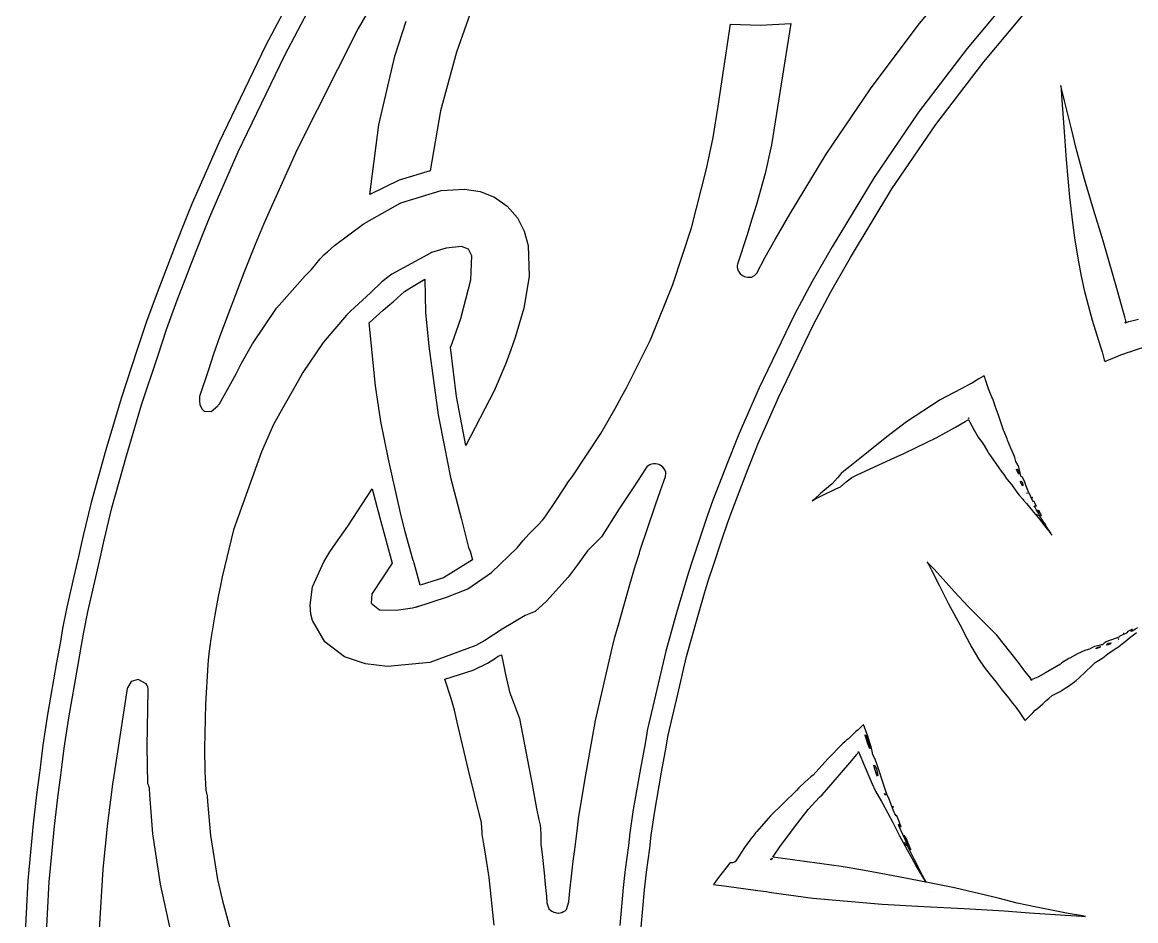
# Model space of a CAD drawing. Extents: x 0 to 238, y 0 to 238.
# Drawn here: x 0.1 to 59.6, y 126.2 to 174.3 of the extents above; entities that cross this region are included whole.
import ezdxf

# ---------------------------------------------------------------- set-up
doc = ezdxf.new("R2010")
doc.units = 0

msp = doc.modelspace()

# ---------------------------------------------------------------- linework, layer by layer
at = {"layer": 'Layer 1'}
for p, q in [((47.962285, 174.099566), (50.33423, 176.996396)), ((53.342904, 176.174042), (50.571457, 172.858094)), ((14.51158, 175.68294), (13.10204, 173.02321)), ((18.961367, 175.532324), (18.043581, 173.911004)), ((24.3317, 175.624), (23.29814, 172.64812)), ((14.120417, 172.502941), (15.513787, 175.132011)), ((51.461301, 172.143287), (54.203266, 175.420224)), ((20.00489, 172.44209), (20.597167, 174.31292)), ((18.043581, 173.911004), (14.766581, 167.425324)), ((37.277292, 169.765908), (37.928595, 174.159618)), ((37.928595, 174.159618), (39.542156, 174.090369)), ((39.542156, 174.090369), (41.153985, 174.192231)), ((41.153985, 174.192231), (40.121105, 167.698061)), ((45.40902, 170.692376), (47.962285, 174.099566)), ((13.10204, 173.02321), (10.59453, 167.80247)), ((11.636157, 167.330381), (14.120417, 172.502941)), ((23.29814, 172.64812), (22.446489, 169.514374)), ((50.571457, 172.858094), (47.980794, 169.453212)), ((19.148292, 168.776471), (20.00489, 172.44209)), ((48.908546, 168.784074), (51.461301, 172.143287)), ((55.610306, 170.715048), (55.578089, 170.87767)), ((55.578089, 170.87767), (55.598582, 170.645712)), ((43.04638, 167.195506), (45.40902, 170.692376)), ((55.598582, 170.645712), (55.6348, 170.086)), ((55.782667, 170.045417), (55.610306, 170.715048)), ((37.002244, 168.099448), (37.277292, 169.765908)), ((55.6348, 170.086), (55.731625, 168.64688)), ((55.6348, 170.086), (55.6348, 170.086)), ((56.151441, 168.549557), (55.782667, 170.045417)), ((22.446489, 169.514374), (21.89, 166.315)), ((47.980794, 169.453212), (45.597064, 165.962472)), ((18.65922, 165.044), (19.148292, 168.776471)), ((46.558436, 165.342594), (48.908546, 168.784074)), ((55.731625, 168.64688), (55.868949, 166.89437)), ((56.40513, 167.502927), (56.151441, 168.549557)), ((10.59453, 167.80247), (9.46723, 165.259)), ((36.656378, 166.420318), (37.002244, 168.099448)), ((10.516557, 164.803661), (11.636157, 167.330381)), ((14.766581, 167.425324), (13.330631, 164.240634)), ((40.121105, 167.698061), (39.777395, 166.168311)), ((41.10547, 163.992286), (43.04638, 167.195506)), ((56.847013, 165.859777), (56.40513, 167.502927)), ((55.868949, 166.89437), (56.048789, 164.90124)), ((21.89, 166.315), (20.22302, 165.810638)), ((35.839046, 163.267698), (36.656378, 166.420318)), ((39.777395, 166.168311), (39.318666, 164.514581)), ((45.597064, 165.962472), (43.354084, 162.259012)), ((20.22302, 165.810638), (18.65922, 165.044)), ((57.327307, 164.241957), (56.847013, 165.859777)), ((9.46723, 165.259), (9.179781, 164.5926)), ((10.231795, 164.143462), (10.516557, 164.803661)), ((20.322551, 164.611046), (22.480085, 165.260561)), ((22.480085, 165.260561), (23.726765, 165.326528)), ((23.726765, 165.326528), (24.557204, 165.2113)), ((24.557204, 165.2113), (25.325582, 164.906055)), ((25.325582, 164.906055), (26.000164, 164.428019)), ((44.342546, 161.683404), (46.558436, 165.342594)), ((56.048789, 164.90124), (56.200732, 163.55133)), ((9.179781, 164.5926), (8.939771, 164.020818)), ((13.330631, 164.240634), (12.988135, 163.453088)), ((18.360345, 163.503541), (20.322551, 164.611046)), ((26.000164, 164.428019), (26.549215, 163.794418)), ((39.318666, 164.514581), (39.047324, 163.670365)), ((57.8363, 162.567337), (57.327307, 164.241957)), ((8.939771, 164.020818), (8.762818, 163.568221)), ((9.827441, 163.149931), (10.000006, 163.591343)), ((10.000006, 163.591343), (10.231795, 164.143462)), ((26.549215, 163.794418), (26.905103, 163.086017)), ((39.047324, 163.670365), (38.812501, 162.901482)), ((40.318799, 162.641286), (41.10547, 163.992286)), ((8.762818, 163.568221), (8.319653, 162.447141)), ((9.382998, 162.025611), (9.827441, 163.149931)), ((12.80304, 163.023803), (12.536885, 162.378226)), ((12.988135, 163.453088), (12.80304, 163.023803)), ((16.781411, 162.319122), (18.308461, 163.464462)), ((18.308461, 163.464462), (18.360345, 163.503541)), ((26.905103, 163.086017), (27.115399, 162.315594)), ((34.856857, 160.236112), (35.839046, 163.267698)), ((56.200732, 163.55133), (56.311978, 162.725509)), ((8.319653, 162.447141), (7.293843, 159.801431)), ((38.812501, 162.901482), (38.297847, 161.327732)), ((39.788174, 161.694996), (40.318799, 162.641286)), ((56.311978, 162.725509), (56.48016, 161.638179)), ((58.640492, 159.772507), (57.8363, 162.567337)), ((8.365348, 159.400991), (9.382998, 162.025611)), ((12.536885, 162.378226), (11.940764, 160.867676)), ((16.005856, 161.614654), (16.211703, 161.825084)), ((16.211703, 161.825084), (16.401111, 161.993401)), ((16.401111, 161.993401), (16.781411, 162.319122)), ((21.909365, 161.920669), (19.842115, 160.787119)), ((21.95754, 161.941692), (21.909365, 161.920669)), ((22.742705, 162.17731), (21.95754, 161.941692)), ((23.55817, 162.261077), (22.742705, 162.17731)), ((23.926224, 162.11962), (23.55817, 162.261077)), ((24.11697, 161.774526), (23.926224, 162.11962)), ((27.115399, 162.315594), (27.178523, 160.660963)), ((43.354084, 162.259012), (42.291224, 160.405032)), ((15.5509, 161.045556), (16.005856, 161.614654)), ((24.066266, 160.495571), (24.11697, 161.774526)), ((38.291447, 161.262711), (38.282147, 161.166155)), ((38.297847, 161.327732), (38.291447, 161.262711)), ((39.333757, 160.850588), (39.788174, 161.694996)), ((43.293496, 159.853814), (44.342546, 161.683404)), ((56.48016, 161.638179), (56.650094, 160.768156)), ((11.940764, 160.867676), (10.649204, 157.481046)), ((13.681855, 158.969174), (15.200183, 160.700094)), ((15.200183, 160.700094), (15.5509, 161.045556)), ((19.842115, 160.787119), (19.299766, 160.389973)), ((27.178523, 160.660963), (26.897193, 158.975087)), ((38.282147, 161.166155), (38.30021, 161.070944)), ((38.30021, 161.070944), (38.332146, 160.977958)), ((38.332146, 160.977958), (38.388142, 160.891315)), ((38.388142, 160.891315), (38.45531, 160.810998)), ((38.45531, 160.810998), (38.545737, 160.741853)), ((38.545737, 160.741853), (38.605771, 160.696698)), ((38.605771, 160.696698), (38.641955, 160.684771)), ((38.641955, 160.684771), (38.674975, 160.664959)), ((38.674975, 160.664959), (38.757988, 160.647306)), ((38.757988, 160.647306), (38.847537, 160.627968)), ((38.847537, 160.627968), (38.964916, 160.631073)), ((38.964916, 160.631073), (39.044965, 160.639822)), ((39.044965, 160.639822), (39.213618, 160.715356)), ((39.213618, 160.715356), (39.333757, 160.850588)), ((56.650094, 160.768156), (56.822859, 159.939572)), ((19.299766, 160.389973), (18.693474, 159.786376)), ((20.519496, 159.859568), (20.886856, 160.104901)), ((20.886856, 160.104901), (21.599678, 160.521921)), ((21.599678, 160.521921), (21.643276, 158.736191)), ((23.529409, 158.423206), (24.066266, 160.495571)), ((33.653276, 157.285418), (34.856857, 160.236112)), ((42.291224, 160.405032), (41.332327, 158.595112)), ((7.293843, 159.801431), (6.739432, 158.265961)), ((18.693474, 159.786376), (17.634574, 158.813799)), ((19.914483, 159.320586), (20.115614, 159.513499)), ((20.115614, 159.513499), (20.519496, 159.859568)), ((42.350903, 158.074554), (43.293496, 159.853814)), ((56.822859, 159.939572), (57.034243, 159.128847)), ((58.87801, 158.933345), (58.640492, 159.772507)), ((7.819831, 157.890181), (8.365348, 159.400991)), ((12.388783, 157.064084), (13.681855, 158.969174)), ((18.62346, 158.184561), (19.3668, 158.869)), ((19.3668, 158.869), (19.733014, 159.175383)), ((19.3668, 158.869), (19.3668, 158.869)), ((19.733014, 159.175383), (19.914483, 159.320586)), ((26.897193, 158.975087), (26.430019, 157.402528)), ((57.034243, 159.128847), (57.258753, 158.329312)), ((58.990538, 158.510464), (58.87801, 158.933345)), ((6.739432, 158.265961), (6.24223, 156.768011)), ((17.424008, 158.603301), (16.167276, 157.140194)), ((17.634574, 158.813799), (17.424008, 158.603301)), ((21.643276, 158.736191), (21.819947, 156.935441)), ((23.056665, 157.112306), (23.529409, 158.423206)), ((41.332327, 158.595112), (39.468707, 154.710262)), ((57.258753, 158.329312), (57.501058, 157.536779)), ((59.0437, 158.297), (58.990538, 158.510464)), ((59.029642, 158.223474), (59.046293, 158.240051)), ((59.050134, 158.270102), (59.0437, 158.297)), ((59.046293, 158.240051), (59.054582, 158.24753)), ((59.053301, 158.256762), (59.050134, 158.270102)), ((59.054582, 158.24753), (59.053301, 158.256762)), ((59.19718, 158.236558), (59.107631, 158.212368)), ((59.376007, 158.283658), (59.19718, 158.236558)), ((59.735013, 158.373813), (59.376007, 158.283658)), ((7.329771, 156.413591), (7.819831, 157.890181)), ((18.966227, 154.816661), (18.62346, 158.184561)), ((40.510463, 154.237954), (42.350903, 158.074554)), ((59.011927, 158.199149), (59.017789, 158.209662)), ((59.013544, 158.184473), (59.011927, 158.199149)), ((59.028166, 158.166953), (59.013544, 158.184473)), ((59.017789, 158.209662), (59.029642, 158.223474)), ((59.034903, 158.165875), (59.028166, 158.166953)), ((59.041439, 158.175442), (59.034903, 158.165875)), ((59.056679, 158.194916), (59.041439, 158.175442)), ((59.062888, 158.200174), (59.056679, 158.194916)), ((59.107631, 158.212368), (59.062888, 158.200174)), ((10.649204, 157.481046), (10.315129, 156.520732)), ((11.804389, 156.030664), (12.388783, 157.064084)), ((16.167276, 157.140194), (15.084878, 155.543801)), ((22.969137, 156.897092), (23.056665, 157.112306)), ((26.430019, 157.402528), (26.203485, 156.747923)), ((32.379236, 154.711398), (33.653276, 157.285418)), ((57.501058, 157.536779), (57.721256, 156.852323)), ((6.24223, 156.768011), (5.377598, 154.145011)), ((10.315129, 156.520732), (10.021683, 155.624703)), ((21.819947, 156.935441), (22.305696, 153.274771)), ((23.299262, 154.257578), (22.969137, 156.897092)), ((26.203485, 156.747923), (25.927695, 156.012932)), ((57.721256, 156.852323), (57.750906, 156.747748)), ((57.750906, 156.747748), (57.77954, 156.639533)), ((57.77954, 156.639533), (57.838299, 156.423105)), ((58.526189, 156.378034), (58.791941, 156.478567)), ((58.791941, 156.478567), (59.051492, 156.570744)), ((59.051492, 156.570744), (59.180324, 156.616024)), ((59.180324, 156.616024), (59.24191, 156.637585)), ((59.24191, 156.637585), (59.273781, 156.649241)), ((59.273781, 156.649241), (59.401263, 156.69506)), ((59.401263, 156.69506), (60.329099, 157.00461)), ((6.470406, 153.807161), (7.329771, 156.413591)), ((11.534732, 155.507653), (11.804389, 156.030664)), ((25.927695, 156.012932), (25.296875, 154.558042)), ((57.838299, 156.423105), (57.89739, 156.207352)), ((57.89739, 156.207352), (57.912215, 156.153515)), ((57.912215, 156.153515), (57.939707, 156.124743)), ((57.939707, 156.124743), (58.046302, 156.169754)), ((58.046302, 156.169754), (58.526189, 156.378034)), ((10.021683, 155.624703), (9.574341, 154.303493)), ((11.321674, 155.111117), (11.534732, 155.507653)), ((15.084878, 155.543801), (14.508234, 154.524871)), ((51.441929, 155.336401), (51.202862, 155.193419)), ((51.471576, 155.354054), (51.441929, 155.336401)), ((51.478987, 155.358501), (51.471576, 155.354054)), ((51.484716, 155.358501), (51.478987, 155.358501)), ((51.489836, 155.342598), (51.484716, 155.358501)), ((51.510319, 155.278923), (51.489836, 155.342598)), ((51.551287, 155.152248), (51.510319, 155.278923)), ((10.628929, 153.869357), (11.321674, 155.111117)), ((19.246061, 152.914091), (18.966227, 154.816661)), ((32.126557, 154.276254), (32.379236, 154.711398)), ((39.468707, 154.710262), (38.553201, 152.643832)), ((50.259605, 154.67135), (49.139935, 154.078402)), ((50.725139, 154.915269), (50.259605, 154.67135)), ((50.840286, 154.974093), (50.725139, 154.915269)), ((50.961167, 155.047877), (50.840286, 154.974093)), ((51.202862, 155.193419), (50.961167, 155.047877)), ((51.715631, 154.656189), (51.551287, 155.152248)), ((5.377598, 154.145011), (4.568284, 151.395461)), ((9.569154, 154.245476), (9.557092, 154.131941)), ((9.557092, 154.131941), (9.558037, 154.013148)), ((9.574341, 154.303493), (9.569154, 154.245476)), ((14.508234, 154.524871), (14.010222, 153.655455)), ((23.784445, 151.642122), (23.299262, 154.257578)), ((25.296875, 154.558042), (23.784445, 151.642122)), ((31.755221, 153.576233), (32.126557, 154.276254)), ((39.602639, 152.188694), (40.510463, 154.237954)), ((49.139935, 154.078402), (47.332845, 152.906112)), ((51.898031, 154.222191), (51.715631, 154.656189)), ((51.919593, 154.171109), (51.898031, 154.222191)), ((51.930373, 154.145639), (51.919593, 154.171109)), ((51.935157, 154.133983), (51.930373, 154.145639)), ((51.937717, 154.127178), (51.935157, 154.133983)), ((51.958, 154.0726), (51.937717, 154.127178)), ((51.997754, 153.963039), (51.958, 154.0726)), ((5.668101, 151.081271), (6.470406, 153.807161)), ((9.558037, 154.013148), (9.581484, 153.826975)), ((9.581484, 153.826975), (9.602651, 153.764985)), ((9.602651, 153.764985), (9.71147, 153.571804)), ((9.71147, 153.571804), (9.818675, 153.463925)), ((10.194879, 153.452262), (10.541268, 153.755283)), ((10.541268, 153.755283), (10.568895, 153.799349)), ((10.568895, 153.799349), (10.628929, 153.869357)), ((14.010222, 153.655455), (13.511939, 152.751408)), ((30.998197, 152.269853), (31.755221, 153.576233)), ((52.076251, 153.743445), (51.997754, 153.963039)), ((52.232441, 153.302436), (52.076251, 153.743445)), ((9.818675, 153.463925), (10.194879, 153.452262)), ((19.643001, 151.000881), (19.246061, 152.914091)), ((22.305696, 153.274771), (22.644362, 151.559251)), ((47.332845, 152.906112), (46.280355, 152.105629)), ((49.953136, 152.624042), (50.469602, 152.913444)), ((50.469602, 152.913444), (50.598295, 152.986215)), ((50.598295, 152.986215), (50.630437, 153.004407)), ((50.630437, 153.004407), (50.646473, 153.013503)), ((50.645447, 153.085742), (50.636619, 153.0753)), ((50.636619, 153.0753), (50.640124, 153.085542)), ((50.640124, 153.085542), (50.657373, 153.106565)), ((50.653733, 153.096255), (50.645447, 153.085742)), ((50.646473, 153.013503), (50.646676, 153.016873)), ((50.646676, 153.016873), (50.664868, 152.983384)), ((50.658181, 153.102252), (50.653733, 153.096255)), ((50.657373, 153.106565), (50.66054, 153.106026)), ((50.66054, 153.106026), (50.658181, 153.102252)), ((50.664868, 152.983384), (50.740131, 152.84687)), ((52.521572, 152.459701), (52.232441, 153.302436)), ((13.511939, 152.751408), (12.879367, 151.294628)), ((38.553201, 152.643832), (38.34075, 152.150672)), ((48.920926, 152.052043), (49.437133, 152.336458)), ((49.437133, 152.336458), (49.953136, 152.624042)), ((50.740131, 152.84687), (50.953595, 152.448246)), ((50.953595, 152.448246), (51.165575, 152.077584)), ((52.559509, 152.382349), (52.521572, 152.459701)), ((52.704983, 151.989248), (52.559509, 152.382349)), ((29.465817, 149.968593), (30.998197, 152.269853)), ((38.273167, 151.980467), (37.794236, 150.768687)), ((38.34075, 152.150672), (38.273167, 151.980467)), ((39.337898, 151.56239), (39.392883, 151.701734)), ((39.392883, 151.701734), (39.602639, 152.188694)), ((46.280355, 152.105629), (45.28642, 151.303726)), ((47.855905, 151.521486), (48.398793, 151.793099)), ((48.398793, 151.793099), (48.920926, 152.052043)), ((51.165575, 152.077584), (51.204858, 152.029324)), ((51.204858, 152.029324), (51.342721, 151.84551)), ((51.342721, 151.84551), (51.49069, 151.64323)), ((52.720279, 151.923149), (52.704983, 151.989248)), ((52.91528, 151.488273), (52.720279, 151.923149)), ((4.568284, 151.395461), (3.77415, 148.583)), ((12.879367, 151.294628), (11.386067, 147.127858)), ((22.644362, 151.559251), (22.967992, 149.928571)), ((38.857675, 150.34738), (39.337898, 151.56239)), ((45.28642, 151.303726), (44.300503, 150.506206)), ((46.68031, 150.978477), (47.184186, 151.208784)), ((47.184186, 151.208784), (47.855905, 151.521486)), ((51.49069, 151.64323), (51.683196, 151.298039)), ((51.683196, 151.298039), (51.718234, 151.221966)), ((51.718234, 151.221966), (51.812634, 151.082218)), ((53.101264, 151.050631), (52.91528, 151.488273)), ((4.881495, 148.296351), (5.668101, 151.081271)), ((19.644215, 150.995154), (19.643001, 151.000881)), ((19.646371, 150.98443), (19.644215, 150.995154)), ((20.295518, 148.02877), (19.646371, 150.98443)), ((33.537099, 150.557363), (33.466826, 150.486748)), ((33.619302, 150.606012), (33.537099, 150.557363)), ((33.713231, 150.642261), (33.619302, 150.606012)), ((33.814639, 150.657893), (33.713231, 150.642261)), ((33.920563, 150.65951), (33.814639, 150.657893)), ((34.031809, 150.63741), (33.920563, 150.65951)), ((34.098786, 150.624472), (34.031809, 150.63741)), ((34.137933, 150.600766), (34.098786, 150.624472)), ((34.180989, 150.585944), (34.137933, 150.600766)), ((34.241162, 150.538844), (34.180989, 150.585944)), ((34.312383, 150.48258), (34.241162, 150.538844)), ((37.794236, 150.768687), (36.994289, 148.709867)), ((44.300503, 150.506206), (43.992977, 150.2571)), ((44.669596, 150.055089), (45.861496, 150.605591)), ((45.861496, 150.605591), (46.68031, 150.978477)), ((51.812634, 151.082218), (52.25809, 150.443919)), ((53.122431, 150.987695), (53.101264, 151.050631)), ((53.18159, 150.776119), (53.122431, 150.987695)), ((53.285425, 150.595607), (53.18159, 150.776119)), ((53.329356, 150.475663), (53.285425, 150.595607)), ((22.967992, 149.928571), (23.535473, 147.754331)), ((29.274925, 149.704526), (29.465817, 149.968593)), ((33.425252, 150.445106), (32.728062, 149.373276)), ((33.466826, 150.486748), (33.425252, 150.445106)), ((34.188133, 149.234688), (34.461363, 149.971767)), ((34.387243, 150.391281), (34.312383, 150.48258)), ((34.431176, 150.32646), (34.387243, 150.391281)), ((34.468099, 150.211912), (34.431176, 150.32646)), ((34.461363, 149.971767), (34.483531, 150.149383)), ((34.483531, 150.149383), (34.468099, 150.211912)), ((38.065817, 148.30965), (38.857675, 150.34738)), ((43.639226, 149.910628), (43.366131, 149.583764)), ((43.838675, 150.135141), (43.639226, 149.910628)), ((43.992977, 150.2571), (43.838675, 150.135141)), ((44.106628, 149.701541), (44.410113, 149.931445)), ((44.410113, 149.931445), (44.669596, 150.055089)), ((52.25809, 150.443919), (52.396097, 150.260034)), ((52.396097, 150.260034), (52.537665, 150.081407)), ((52.537665, 150.081407), (52.655634, 149.886205)), ((53.207001, 150.343343), (53.2119, 150.362)), ((53.315484, 150.116877), (53.207001, 150.343343)), ((53.211784, 150.361942), (53.242577, 150.367736)), ((53.2119, 150.362), (53.211784, 150.361942)), ((53.242577, 150.367736), (53.310161, 150.256625)), ((53.310161, 150.256625), (53.34904, 150.140392)), ((53.331319, 150.110541), (53.315484, 150.116877)), ((53.405093, 150.199131), (53.329356, 150.475663)), ((53.34904, 150.140392), (53.331319, 150.110541)), ((53.429082, 150.092872), (53.405093, 150.199131)), ((53.441217, 150.002042), (53.429082, 150.092872)), ((53.522009, 149.929203), (53.441217, 150.002042)), ((53.595319, 149.808525), (53.522009, 149.929203)), ((17.485153, 147.333497), (18.795303, 149.328107)), ((18.795303, 149.328107), (19.189285, 147.767367)), ((28.586966, 148.643743), (29.059104, 149.364448)), ((29.059104, 149.364448), (29.274925, 149.704526)), ((32.728062, 149.373276), (31.983637, 148.250236)), ((42.7487, 148.927), (43.555993, 149.321312)), ((43.165, 149.425082), (42.760985, 149.084539)), ((43.366131, 149.583764), (43.165, 149.425082)), ((43.555993, 149.321312), (43.799641, 149.432355)), ((43.799641, 149.432355), (44.106628, 149.701541)), ((52.655634, 149.886205), (52.709539, 149.82334)), ((52.709539, 149.82334), (52.934255, 149.554018)), ((52.934255, 149.554018), (53.230326, 149.148922)), ((53.430774, 149.720339), (53.461567, 149.726068)), ((53.4308, 149.721), (53.430774, 149.720339)), ((53.443844, 149.646087), (53.4308, 149.721)), ((53.506308, 149.517255), (53.443844, 149.646087)), ((53.461567, 149.726068), (53.528205, 149.666906)), ((53.518235, 149.497446), (53.506308, 149.517255)), ((53.546533, 149.485855), (53.518235, 149.497446)), ((53.528205, 149.666906), (53.554483, 149.499938)), ((53.554483, 149.499938), (53.546533, 149.485855)), ((53.654478, 149.674303), (53.595319, 149.808525)), ((53.733111, 149.459089), (53.654478, 149.674303)), ((53.867065, 149.101835), (53.733111, 149.459089)), ((33.916319, 148.457166), (34.188133, 149.234688)), ((36.994289, 148.709867), (36.686357, 147.858172)), ((42.301025, 148.680077), (42.432636, 148.759098)), ((42.392073, 148.753775), (42.301025, 148.680077)), ((42.760985, 149.084539), (42.392073, 148.753775)), ((42.432636, 148.759098), (42.7487, 148.927)), ((42.7487, 148.927), (42.7487, 148.927)), ((53.230326, 149.148922), (53.358012, 148.984717)), ((53.358012, 148.984717), (53.539199, 148.764302)), ((53.539199, 148.764302), (53.578952, 148.716607)), ((53.578952, 148.716607), (53.743487, 148.531512)), ((53.754886, 149.100167), (53.763164, 149.10212)), ((53.773821, 149.063712), (53.754886, 149.100167)), ((53.763164, 149.10212), (53.78257, 149.066746)), ((53.78257, 149.066746), (53.773821, 149.063712)), ((53.913761, 149.035869), (53.867065, 149.101835)), ((54.018132, 148.805011), (53.913761, 149.035869)), ((54.079044, 148.669844), (54.018132, 148.805011)), ((54.056649, 148.854317), (54.04661, 148.867864)), ((54.04661, 148.867864), (54.05173, 148.843675)), ((54.05173, 148.843675), (54.0615, 148.837)), ((54.0615, 148.837), (54.056649, 148.854317)), ((54.0615, 148.837), (54.0615, 148.837)), ((3.77415, 148.583), (3.35612, 146.82119)), ((4.472425, 146.572071), (4.881495, 148.296351)), ((28.098589, 147.928897), (28.586966, 148.643743)), ((31.983637, 148.250236), (31.0337, 146.749326)), ((33.464462, 147.092636), (33.916319, 148.457166)), ((37.76678, 147.482686), (38.065817, 148.30965)), ((53.743487, 148.531512), (53.906414, 148.347427)), ((53.906414, 148.347427), (54.055664, 148.149462)), ((54.055664, 148.149462), (54.122641, 148.071907)), ((54.115028, 148.63009), (54.079044, 148.669844)), ((54.14811, 148.662769), (54.115028, 148.63009)), ((54.214683, 148.515206), (54.14811, 148.662769)), ((54.183687, 148.362453), (54.157409, 148.417974)), ((54.157409, 148.417974), (54.269801, 148.386843)), ((54.284827, 148.179647), (54.183687, 148.362453)), ((54.269801, 148.386843), (54.214683, 148.515206)), ((54.34958, 148.0775), (54.284827, 148.179647)), ((54.41321, 148.145755), (54.330939, 148.187665)), ((54.330939, 148.187665), (54.466442, 147.976224)), ((54.534565, 147.899005), (54.41321, 148.145755)), ((19.189285, 147.767367), (19.85238, 145.352167)), ((20.5581, 147.025), (20.295518, 148.02877)), ((23.535473, 147.754331), (23.9316, 146.176)), ((27.677192, 147.421654), (27.879263, 147.647852)), ((27.879263, 147.647852), (27.977843, 147.760176)), ((27.977843, 147.760176), (28.098589, 147.928897)), ((36.686357, 147.858172), (36.387591, 146.950013)), ((54.122641, 148.071907), (54.361965, 147.791198)), ((54.322565, 147.893843), (54.281329, 147.959674)), ((54.281329, 147.959674), (54.3264, 147.9086)), ((54.334418, 147.883804), (54.322565, 147.893843)), ((54.3264, 147.9086), (54.334418, 147.883804)), ((54.37842, 148.009174), (54.34958, 148.0775)), ((54.361965, 147.791198), (54.504812, 147.614053)), ((54.418174, 147.923398), (54.37842, 148.009174)), ((54.61762, 147.617489), (54.418174, 147.923398)), ((54.466442, 147.976224), (54.519, 147.886)), ((54.504812, 147.614053), (54.65925, 147.421479)), ((54.519, 147.886), (54.537463, 147.870704)), ((54.537463, 147.870704), (54.534565, 147.899005)), ((54.715593, 147.460221), (54.61762, 147.617489)), ((11.386067, 147.127858), (10.774585, 144.610508)), ((16.849547, 146.416913), (17.485153, 147.333497)), ((20.986971, 145.4848), (20.5581, 147.025)), ((27.153507, 146.890557), (27.677192, 147.421654)), ((33.161384, 146.199367), (33.464462, 147.092636)), ((36.387591, 146.950013), (35.918417, 145.563243)), ((37.475222, 146.595817), (37.76678, 147.482686)), ((54.65925, 147.421479), (54.873993, 147.144949)), ((54.837821, 147.265694), (54.715593, 147.460221)), ((55.011057, 146.984446), (54.837821, 147.265694)), ((54.873993, 147.144949), (54.895758, 147.119479)), ((54.895758, 147.119479), (54.93201, 147.085587)), ((54.93201, 147.085587), (55.025468, 146.951565)), ((55.055665, 146.911337), (55.011057, 146.984446)), ((55.025468, 146.951565), (55.055665, 146.911337)), ((3.35612, 146.82119), (3.100004, 145.70792)), ((4.214695, 145.451051), (4.472425, 146.572071)), ((16.527266, 145.952457), (16.849547, 146.416913)), ((26.535557, 146.175843), (26.85427, 146.550352)), ((26.85427, 146.550352), (27.153507, 146.890557)), ((31.0337, 146.749326), (30.293454, 146.006453)), ((37.001129, 145.194227), (37.475222, 146.595817)), ((55.088354, 146.862806), (55.062954, 146.900743)), ((55.062954, 146.900743), (55.085394, 146.866176)), ((55.085394, 146.866176), (55.1052, 146.837)), ((55.1052, 146.837), (55.088354, 146.862806)), ((55.1052, 146.837), (55.1052, 146.837)), ((16.196965, 145.412061), (16.527266, 145.952457)), ((23.9316, 146.176), (24.024169, 145.980124)), ((24.024169, 145.980124), (24.150373, 145.522272)), ((25.164087, 144.848643), (26.535557, 146.175843)), ((30.293454, 146.006453), (30.053376, 145.690838)), ((32.996284, 145.671908), (33.060912, 145.884901)), ((33.060912, 145.884901), (33.09111, 145.989543)), ((33.09111, 145.989543), (33.161384, 146.199367)), ((3.100004, 145.70792), (2.852851, 144.63643)), ((3.964978, 144.368981), (4.214695, 145.451051)), ((15.603507, 144.080387), (16.196965, 145.412061)), ((19.85238, 145.352167), (18.78648, 143.724247)), ((20.987375, 145.481978), (20.986971, 145.4848)), ((21.025579, 145.339738), (20.987375, 145.481978)), ((21.025379, 145.339131), (21.025579, 145.339738)), ((21.345983, 144.163941), (21.025379, 145.339131)), ((24.150373, 145.522272), (22.590643, 144.571393)), ((29.792476, 145.317616), (29.252283, 144.603716)), ((30.053376, 145.690838), (29.792476, 145.317616)), ((32.55952, 144.21359), (32.848922, 145.23272)), ((32.848922, 145.23272), (32.996284, 145.671908)), ((35.918417, 145.563243), (35.668975, 144.787152)), ((36.761861, 144.449533), (37.001129, 145.194227)), ((48.503071, 145.334706), (48.437088, 145.414199)), ((48.437088, 145.414199), (48.509672, 145.288619)), ((48.80379, 145.024956), (48.503071, 145.334706)), ((48.509672, 145.288619), (48.669096, 144.977656)), ((2.852851, 144.63643), (2.474913, 142.99018)), ((10.774585, 144.610508), (10.681601, 144.157505)), ((22.590643, 144.571393), (21.345983, 144.163941)), ((23.905547, 143.970131), (25.164087, 144.848643)), ((29.252283, 144.603716), (28.101013, 143.309526)), ((35.668975, 144.787152), (35.054527, 142.693422)), ((48.669096, 144.977656), (49.078973, 144.168881)), ((49.456442, 144.314964), (48.80379, 145.024956)), ((3.59371, 142.752181), (3.964978, 144.368981)), ((10.681601, 144.157505), (10.565704, 143.569944)), ((15.479627, 143.107771), (15.603507, 144.080387)), ((22.806227, 143.542934), (23.905547, 143.970131)), ((31.944939, 142.05113), (32.55952, 144.21359)), ((36.540317, 143.740888), (36.761861, 144.449533)), ((49.078973, 144.168881), (49.583927, 143.180068)), ((49.901088, 143.809877), (49.456442, 144.314964)), ((10.565704, 143.569944), (10.386809, 142.594269)), ((18.773611, 143.703224), (18.733586, 143.209457)), ((18.78648, 143.724247), (18.773611, 143.703224)), ((21.123927, 142.998632), (22.806227, 143.542934)), ((36.154426, 142.379448), (36.540317, 143.740888)), ((50.630632, 143.030211), (49.901088, 143.809877)), ((2.474913, 142.99018), (2.25215, 141.85508)), ((15.508736, 142.626602), (15.479627, 143.107771)), ((18.733586, 143.209457), (19.179446, 142.861031)), ((19.179446, 142.861031), (20.063822, 142.827404)), ((20.063822, 142.827404), (20.939506, 142.955576)), ((20.939506, 142.955576), (21.242158, 143.027983)), ((21.242158, 143.027983), (21.123927, 142.998632)), ((27.49802, 142.769669), (26.958028, 142.544738)), ((28.101013, 143.309526), (27.49802, 142.769669)), ((49.583927, 143.180068), (50.175732, 142.062828)), ((51.380109, 142.280466), (50.630632, 143.030211)), ((3.378024, 141.653211), (3.59371, 142.752181)), ((10.386809, 142.594269), (10.166676, 141.297659)), ((15.604821, 142.276559), (15.508736, 142.626602)), ((16.26471, 141.139372), (15.604821, 142.276559)), ((26.958028, 142.544738), (25.737288, 141.815812)), ((35.054527, 142.693422), (34.46838, 140.645852)), ((35.575826, 140.359508), (36.154426, 142.379448)), ((52.155731, 141.496555), (51.380109, 142.280466)), ((2.25215, 141.85508), (2.133493, 141.1682)), ((3.260175, 140.971047), (3.378024, 141.653211)), ((25.737288, 141.815812), (24.803184, 141.21355)), ((31.75324, 141.389381), (31.944939, 142.05113)), ((50.175732, 142.062828), (50.579747, 141.308166)), ((58.928917, 141.591526), (58.914631, 141.581013)), ((58.914631, 141.581013), (58.9368, 141.586)), ((58.945157, 141.596377), (58.928917, 141.591526)), ((58.9368, 141.586), (58.945157, 141.596377)), ((59.09346, 141.611203), (58.96092, 141.549145)), ((59.13719, 141.648801), (59.09346, 141.611203)), ((59.263395, 141.754386), (59.117785, 141.68512)), ((59.117785, 141.68512), (59.13719, 141.648801)), ((59.389802, 141.812131), (59.263395, 141.754386)), ((59.324989, 141.417181), (59.535284, 141.570876)), ((59.331517, 141.689161), (59.389802, 141.812131)), ((59.386833, 141.716855), (59.331517, 141.689161)), ((59.573345, 141.823653), (59.386833, 141.716855)), ((59.535284, 141.570876), (59.621263, 141.642436)), ((59.681086, 141.894539), (59.573345, 141.823653)), ((2.133493, 141.1682), (1.931216, 140.03829)), ((10.166676, 141.297659), (10.06082, 140.529047)), ((17.311981, 140.344469), (16.26471, 141.139372)), ((24.803184, 141.21355), (24.318448, 140.940252)), ((31.611404, 140.797237), (31.75324, 141.389381)), ((50.579747, 141.308166), (50.829059, 140.84088)), ((53.322571, 140.033045), (52.155731, 141.496555)), ((57.726786, 140.978092), (57.631982, 140.956259)), ((57.80609, 140.988402), (57.726786, 140.978092)), ((57.883983, 141.065753), (57.80609, 140.988402)), ((58.00244, 141.13691), (57.883983, 141.065753)), ((58.12944, 141.193374), (58.00244, 141.13691)), ((58.042406, 140.971923), (58.0438, 141.002)), ((58.107901, 140.982839), (58.042406, 140.971923)), ((58.043687, 141.001909), (58.108372, 141.06693)), ((58.0438, 141.002), (58.043687, 141.001909)), ((58.230735, 141.041731), (58.107901, 140.982839)), ((58.108372, 141.06693), (58.255937, 141.089166)), ((58.330842, 141.268572), (58.12944, 141.193374)), ((58.250073, 141.052983), (58.230735, 141.041731)), ((58.266179, 141.080878), (58.250073, 141.052983)), ((58.255937, 141.089166), (58.266179, 141.080878)), ((58.66788, 141.397471), (58.330842, 141.268572)), ((58.67762, 141.299194), (58.642111, 141.280934)), ((58.642111, 141.280934), (58.6423, 141.289423)), ((58.6423, 141.289423), (58.677013, 141.308154)), ((58.650294, 140.879954), (58.877906, 141.052045)), ((58.736071, 141.444771), (58.66788, 141.397471)), ((58.677013, 141.308154), (58.67762, 141.299194)), ((58.96092, 141.549145), (58.736071, 141.444771)), ((58.877906, 141.052045), (58.927837, 141.09052)), ((58.927837, 141.09052), (59.125675, 141.252569)), ((59.125675, 141.252569), (59.324989, 141.417181)), ((3.056552, 139.833787), (3.260175, 140.971047)), ((10.06082, 140.529047), (10.018371, 140.144503)), ((23.847521, 140.768971), (21.863691, 140.046982)), ((24.318448, 140.940252), (23.847521, 140.768971)), ((25.515523, 140.369669), (25.689973, 140.446688)), ((25.689973, 140.446688), (25.807891, 139.92994)), ((30.724739, 136.946757), (31.611404, 140.797237)), ((34.46838, 140.645852), (33.997859, 138.597882)), ((50.829059, 140.84088), (51.178091, 140.238697)), ((56.466838, 140.497194), (56.067068, 140.271535)), ((56.860539, 140.672454), (56.466838, 140.497194)), ((56.917003, 140.692534), (56.860539, 140.672454)), ((57.104658, 140.74785), (56.917003, 140.692534)), ((57.274796, 140.84542), (57.104658, 140.74785)), ((57.384222, 140.88679), (57.274796, 140.84542)), ((57.631982, 140.956259), (57.384222, 140.88679)), ((57.458216, 140.772423), (57.4591, 140.802)), ((57.47297, 140.767625), (57.458216, 140.772423)), ((57.45909, 140.802056), (57.565149, 140.864924)), ((57.4591, 140.802), (57.45909, 140.802056)), ((57.683739, 140.86728), (57.47297, 140.767625)), ((57.565149, 140.864924), (57.670263, 140.900029)), ((57.670263, 140.900029), (57.692028, 140.882306)), ((57.692028, 140.882306), (57.683739, 140.86728)), ((57.823598, 140.297445), (58.086248, 140.494131)), ((58.086248, 140.494131), (58.484537, 140.761497)), ((58.484537, 140.761497), (58.650294, 140.879954)), ((1.931216, 140.03829), (1.44567, 137.26725)), ((2.574644, 137.083437), (3.056552, 139.833787)), ((10.00422, 139.912308), (9.885024, 137.814548)), ((10.018371, 140.144503), (10.00422, 139.912308)), ((18.435478, 139.959885), (17.311981, 140.344469)), ((19.615461, 139.826513), (18.435478, 139.959885)), ((21.863691, 140.046982), (19.615461, 139.826513)), ((24.190142, 139.63542), (24.948918, 140.009587)), ((24.948918, 140.009587), (25.327129, 140.241983)), ((25.327129, 140.241983), (25.515523, 140.369669)), ((25.807891, 139.92994), (25.911387, 139.395412)), ((35.112652, 138.341378), (35.575826, 140.359508)), ((51.178091, 140.238697), (51.490737, 139.793241)), ((51.490737, 139.793241), (51.796175, 139.382422)), ((53.6555, 139.571553), (53.322571, 140.033045)), ((55.554906, 139.95708), (54.755299, 139.47881)), ((55.631654, 140.015218), (55.554906, 139.95708)), ((56.007435, 140.246471), (55.631654, 140.015218)), ((56.067068, 140.271535), (56.007435, 140.246471)), ((56.552922, 139.222315), (57.228011, 139.857111)), ((57.228011, 139.857111), (57.415406, 140.030618)), ((57.415406, 140.030618), (57.583046, 140.151025)), ((57.583046, 140.151025), (57.763022, 140.251087)), ((57.763022, 140.251087), (57.823598, 140.297445)), ((22.670902, 139.144484), (24.190142, 139.63542)), ((25.911387, 139.395412), (26.132395, 138.469529)), ((51.796175, 139.382422), (52.123445, 138.99269)), ((53.999277, 139.173264), (53.6555, 139.571553)), ((54.3558, 139.262), (54.171376, 139.186195)), ((54.755299, 139.47881), (54.3558, 139.262)), ((54.3558, 139.262), (54.3558, 139.262)), ((56.405628, 139.085734), (56.552922, 139.222315)), ((5.690757, 138.64222), (4.946128, 133.75785)), ((5.70882, 138.688442), (5.690757, 138.64222)), ((5.914387, 139.022163), (5.70882, 138.688442)), ((6.289633, 139.13538), (5.914387, 139.022163)), ((6.715142, 138.897594), (6.289633, 139.13538)), ((6.744185, 138.849752), (6.715142, 138.897594)), ((6.803209, 138.724019), (6.744185, 138.849752)), ((6.818302, 138.617153), (6.803209, 138.724019)), ((6.829622, 138.537781), (6.818302, 138.617153)), ((23.016364, 138.111804), (22.670902, 139.144484)), ((33.997859, 138.597882), (33.4871, 136.402)), ((52.123445, 138.99269), (52.450983, 138.567178)), ((53.972932, 139.123133), (53.978051, 139.133981)), ((53.974625, 139.117488), (53.972932, 139.123133)), ((53.978937, 139.105353), (53.974625, 139.117488)), ((53.978051, 139.133981), (53.999277, 139.173264)), ((53.984463, 139.092148), (53.978937, 139.105353)), ((53.992749, 139.087968), (53.984463, 139.092148)), ((54.002723, 139.086486), (53.992749, 139.087968)), ((54.008314, 139.085947), (54.002723, 139.086486)), ((54.01128, 139.085665), (54.008314, 139.085947)), ((54.012762, 139.085597), (54.01128, 139.085665)), ((54.012897, 139.088964), (54.012762, 139.085597)), ((54.020108, 139.122184), (54.012897, 139.088964)), ((54.023342, 139.122992), (54.020108, 139.122184)), ((54.032909, 139.126294), (54.023342, 139.122992)), ((54.078996, 139.146645), (54.032909, 139.126294)), ((54.171376, 139.186195), (54.078996, 139.146645)), ((55.654467, 138.559097), (55.813688, 138.660697)), ((55.813688, 138.660697), (55.986721, 138.766417)), ((55.986721, 138.766417), (56.33023, 139.032504)), ((56.33023, 139.032504), (56.405628, 139.085734)), ((6.765072, 135.562101), (6.829622, 138.537781)), ((23.183064, 137.497898), (23.016364, 138.111804)), ((26.132395, 138.469529), (26.391475, 137.755696)), ((34.605677, 136.164568), (35.112652, 138.341378)), ((52.450983, 138.567178), (52.781747, 138.143825)), ((52.781747, 138.143825), (53.003365, 137.863384)), ((54.738019, 137.947076), (54.802839, 138.004689)), ((54.802839, 138.004689), (54.93221, 138.120784)), ((54.93221, 138.120784), (55.119126, 138.276367)), ((55.119126, 138.276367), (55.292026, 138.364166)), ((55.292026, 138.364166), (55.61215, 138.529585)), ((55.61215, 138.529585), (55.654467, 138.559097)), ((9.885024, 137.814548), (9.82694, 135.461128)), ((23.336291, 136.848683), (23.183064, 137.497898)), ((26.391475, 137.755696), (26.655138, 137.053528)), ((53.003365, 137.863384), (53.175185, 137.6448)), ((53.175185, 137.6448), (53.260893, 137.535298)), ((53.260893, 137.535298), (53.344245, 137.409229)), ((53.344245, 137.409229), (53.531968, 137.133035)), ((54.079639, 137.35465), (54.215481, 137.490153)), ((54.215481, 137.490153), (54.347883, 137.607329)), ((54.347883, 137.607329), (54.611411, 137.836775)), ((54.611411, 137.836775), (54.738019, 137.947076)), ((1.44567, 137.26725), (1.19791, 135.6206)), ((2.331061, 135.464947), (2.574644, 137.083437)), ((23.913271, 134.357883), (23.336291, 136.848683)), ((26.655138, 137.053528), (27.327732, 133.511858)), ((30.147891, 133.728577), (30.724739, 136.946757)), ((53.531968, 137.133035), (53.638227, 136.976645)), ((53.638227, 136.976645), (53.664707, 136.937831)), ((53.664707, 136.937831), (53.673332, 136.941539)), ((53.673332, 136.941539), (53.682899, 136.951375)), ((53.682899, 136.951375), (53.701901, 136.970916)), ((53.701901, 136.970916), (53.777907, 137.048809)), ((53.777907, 137.048809), (54.079639, 137.35465)), ((33.460351, 136.268653), (33.364872, 135.713096)), ((33.4871, 136.402), (33.460351, 136.268653)), ((44.49747, 136.234093), (44.233336, 135.958644)), ((44.620778, 136.350123), (44.49747, 136.234093)), ((44.743748, 136.44648), (44.620778, 136.350123)), ((44.990766, 136.67416), (44.743748, 136.44648)), ((45.00943, 136.694844), (44.990766, 136.67416)), ((45.018864, 136.705221), (45.00943, 136.694844)), ((45.02358, 136.710411), (45.018864, 136.705221)), ((45.027489, 136.711354), (45.02358, 136.710411)), ((45.049051, 136.671329), (45.027489, 136.711354)), ((45.091299, 136.581509), (45.049051, 136.671329)), ((45.166698, 136.386711), (45.091299, 136.581509)), ((45.238382, 136.19333), (45.166698, 136.386711)), ((33.364872, 135.713096), (33.126005, 134.377676)), ((34.491318, 135.516499), (34.585921, 136.067337)), ((34.585921, 136.067337), (34.605677, 136.164568)), ((43.932618, 135.704201), (43.137051, 134.886737)), ((44.043054, 135.808169), (43.932618, 135.704201)), ((44.135702, 135.884917), (44.043054, 135.808169)), ((44.182599, 135.91963), (44.135702, 135.884917)), ((44.206048, 135.936879), (44.182599, 135.91963)), ((44.233336, 135.958644), (44.206048, 135.936879)), ((45.12318, 136.14095), (45.116173, 136.179896)), ((45.116173, 136.179896), (45.1472, 136.177)), ((45.181194, 135.970543), (45.12318, 136.14095)), ((45.1472, 136.177), (45.147231, 136.176747)), ((45.147231, 136.176747), (45.210166, 136.043403)), ((45.238265, 135.79218), (45.181194, 135.970543)), ((45.210166, 136.043403), (45.287588, 135.812218)), ((45.351467, 135.456488), (45.238265, 135.79218)), ((45.256509, 136.147712), (45.238382, 136.19333)), ((45.273623, 136.09839), (45.256509, 136.147712)), ((45.302932, 135.980001), (45.273623, 136.09839)), ((45.287588, 135.812218), (45.332532, 135.662228)), ((45.368631, 135.747806), (45.302932, 135.980001)), ((45.332532, 135.662228), (45.387111, 135.471728)), ((45.406166, 135.635549), (45.368631, 135.747806)), ((45.441743, 135.536701), (45.406166, 135.635549)), ((1.19791, 135.6206), (1.083633, 134.728677)), ((2.21914, 134.591752), (2.331061, 135.464947)), ((6.803277, 133.554761), (6.765072, 135.562101)), ((9.82694, 135.461128), (9.847825, 134.199628)), ((34.251105, 134.173729), (34.491318, 135.516499)), ((44.305478, 134.685334), (44.677622, 135.131665)), ((44.677622, 135.131665), (44.692715, 135.149789)), ((44.692715, 135.149789), (44.699722, 135.157268)), ((44.699722, 135.157268), (44.713873, 135.172093)), ((44.713873, 135.172093), (44.727485, 135.191849)), ((44.727485, 135.191849), (44.742725, 135.231605)), ((44.742725, 135.231605), (44.762602, 135.273374)), ((44.762602, 135.273374), (44.771427, 135.283816)), ((44.771427, 135.283816), (44.775335, 135.286983)), ((44.775335, 135.286983), (44.777695, 135.280311)), ((44.777695, 135.280311), (44.792317, 135.221016)), ((44.792317, 135.221016), (44.80148, 135.213269)), ((44.80148, 135.213269), (44.806803, 135.210303)), ((44.806803, 135.210303), (44.808688, 135.201611)), ((44.808688, 135.201611), (44.816574, 135.158555)), ((44.816574, 135.158555), (44.821829, 135.135308)), ((44.821829, 135.135308), (44.82324, 135.129244)), ((44.82324, 135.129244), (44.823982, 135.126139)), ((44.823982, 135.126139), (44.828498, 135.115965)), ((44.828498, 135.115965), (44.850192, 135.068326)), ((44.850192, 135.068326), (45.016085, 134.685534)), ((45.372489, 135.428265), (45.351467, 135.456488)), ((45.387111, 135.471728), (45.372489, 135.428265)), ((45.496929, 135.298444), (45.441743, 135.536701)), ((45.533987, 135.10351), (45.496929, 135.298444)), ((45.651434, 134.880272), (45.533987, 135.10351)), ((1.083633, 134.728677), (1.030132, 134.268062)), ((2.154254, 134.02198), (2.21914, 134.591752)), ((43.137051, 134.886737), (42.340002, 134.027024)), ((43.073488, 133.248304), (44.305478, 134.685334)), ((45.016085, 134.685534), (45.480608, 133.598344)), ((45.5905, 134.547), (45.590531, 134.547077)), ((45.625019, 134.386306), (45.5905, 134.547)), ((45.590531, 134.547077), (45.627118, 134.529759)), ((45.627118, 134.529759), (45.724203, 134.349447)), ((45.771909, 134.56978), (45.651434, 134.880272)), ((45.87871, 134.247564), (45.771909, 134.56978)), ((1.01908, 134.163), (0.857649, 132.96369)), ((1.030132, 134.268062), (1.018945, 134.163013)), ((1.018945, 134.163013), (1.01908, 134.163)), ((1.992338, 132.81957), (2.154254, 134.02198)), ((9.847825, 134.199628), (9.87572, 133.551155)), ((24.585665, 131.609603), (23.913271, 134.357883)), ((33.126005, 134.377676), (32.739104, 132.179976)), ((33.867774, 131.996649), (34.251105, 134.173729)), ((42.228217, 133.922718), (41.899397, 133.642076)), ((42.340002, 134.027024), (42.228217, 133.922718)), ((45.733838, 134.072647), (45.625019, 134.386306)), ((45.724203, 134.349447), (45.797984, 133.993946)), ((45.753447, 134.022516), (45.733838, 134.072647)), ((45.791515, 133.973395), (45.753447, 134.022516)), ((45.797984, 133.993946), (45.791515, 133.973395)), ((46.030449, 133.750227), (45.87871, 134.247564)), ((4.937707, 133.677194), (4.803956, 132.699227)), ((4.946128, 133.75785), (4.937707, 133.677194)), ((6.850377, 133.440213), (6.803277, 133.554761)), ((6.873891, 133.383277), (6.850377, 133.440213)), ((6.897542, 133.324318), (6.873891, 133.383277)), ((6.913109, 132.970434), (6.897542, 133.324318)), ((9.87572, 133.551155), (9.894911, 133.222471)), ((27.327732, 133.511858), (27.574281, 132.230008)), ((29.817051, 131.683097), (30.147891, 133.728577)), ((41.583043, 133.340344), (41.451245, 133.207336)), ((41.899397, 133.642076), (41.583043, 133.340344)), ((42.82027, 132.965774), (43.073488, 133.248304)), ((45.480608, 133.598344), (45.685312, 133.16751)), ((46.299099, 132.947517), (46.030449, 133.750227)), ((0.857649, 132.96369), (0.674769, 131.41453)), ((1.811891, 131.29144), (1.992338, 132.81957)), ((4.803956, 132.699227), (4.652417, 131.451127)), ((6.955087, 132.268054), (6.913109, 132.970434)), ((9.894911, 133.222471), (9.934935, 133.057936)), ((9.934935, 133.057936), (9.975431, 132.918928)), ((9.975431, 132.918928), (9.993623, 132.612153)), ((41.451245, 133.207336), (40.062185, 131.843886)), ((42.081506, 132.175194), (42.690899, 132.837482)), ((42.690899, 132.837482), (42.82027, 132.965774)), ((45.685312, 133.16751), (45.994387, 132.608789)), ((46.192781, 132.957157), (46.155316, 133.039566)), ((46.155316, 133.039566), (46.1653, 133.036)), ((46.16529, 133.036197), (46.202888, 132.95534)), ((46.1653, 133.036), (46.16529, 133.036197)), ((46.202888, 132.95534), (46.192781, 132.957157)), ((46.38238, 132.785872), (46.299099, 132.947517)), ((46.594092, 132.262051), (46.38238, 132.785872)), ((7.077653, 130.882834), (6.955087, 132.268054)), ((9.993623, 132.612153), (10.037289, 132.001614)), ((27.574281, 132.230008), (27.697922, 131.635366)), ((32.739104, 132.179976), (32.608387, 131.314604)), ((41.702764, 131.699551), (42.081506, 132.175194)), ((45.994387, 132.608789), (46.06096, 132.484942)), ((46.06096, 132.484942), (46.331696, 131.991782)), ((46.716255, 131.953043), (46.594092, 132.262051)), ((46.626963, 132.319692), (46.609646, 132.353987)), ((46.609646, 132.353987), (46.6242, 132.304)), ((46.6242, 132.304), (46.638957, 132.282833)), ((46.638957, 132.282833), (46.626963, 132.319692)), ((10.037289, 132.001614), (10.156485, 130.793874)), ((24.614641, 131.606437), (24.585665, 131.609603)), ((24.649207, 131.234426), (24.614641, 131.606437)), ((27.697922, 131.635366), (27.761261, 131.352097)), ((29.738686, 131.046145), (29.817051, 131.683097)), ((33.741302, 131.159508), (33.867774, 131.996649)), ((40.062185, 131.843886), (39.329147, 131.00769)), ((41.356695, 131.240757), (41.702764, 131.699551)), ((46.331696, 131.991782), (46.598861, 131.497329)), ((46.598861, 131.497329), (46.853425, 130.986789)), ((46.775079, 131.845974), (46.716255, 131.953043)), ((46.806882, 131.878385), (46.775079, 131.845974)), ((46.939151, 131.539798), (46.806882, 131.878385)), ((47.050801, 131.246959), (46.939151, 131.539798)), ((0.674769, 131.41453), (0.398508, 128.39762)), ((1.538932, 128.31037), (1.811891, 131.29144)), ((4.652417, 131.451127), (4.407891, 128.994217)), ((7.472572, 128.197904), (7.077653, 130.882834)), ((24.665243, 130.979929), (24.649207, 131.234426)), ((24.670363, 130.833778), (24.665243, 130.979929)), ((27.761261, 131.352097), (27.788752, 131.16727)), ((27.788752, 131.16727), (27.800606, 130.843976)), ((29.691386, 130.60972), (29.738686, 131.046145)), ((32.560816, 130.941986), (32.485821, 130.263595)), ((32.608387, 131.314604), (32.560816, 130.941986)), ((33.696146, 130.805556), (33.741302, 131.159508)), ((39.272615, 130.938354), (39.189399, 130.830477)), ((39.306304, 130.980199), (39.272615, 130.938354)), ((39.329147, 131.00769), (39.306304, 130.980199)), ((40.608835, 130.236848), (41.264315, 131.109902)), ((41.264315, 131.109902), (41.356695, 131.240757)), ((46.853425, 130.986789), (46.964539, 130.778986)), ((46.948448, 131.277416), (46.897038, 131.406248)), ((46.897038, 131.406248), (47.050801, 131.246959)), ((47.137184, 130.839439), (46.948448, 131.277416)), ((10.156485, 130.793874), (10.521082, 128.434934)), ((24.684245, 130.752382), (24.670363, 130.833778)), ((24.739092, 130.438723), (24.684245, 130.752382)), ((24.844812, 129.81033), (24.739092, 130.438723)), ((27.801484, 130.504578), (27.798989, 130.374804)), ((27.798989, 130.374804), (27.806199, 130.316587)), ((27.800606, 130.843976), (27.802358, 130.735292)), ((27.802358, 130.735292), (27.801484, 130.504578)), ((27.806199, 130.316587), (27.833758, 130.083189)), ((29.613896, 130.054634), (29.691386, 130.60972)), ((33.620815, 130.123123), (33.696146, 130.805556)), ((39.022228, 130.611893), (38.687411, 130.149526)), ((39.189399, 130.830477), (39.022228, 130.611893)), ((46.964539, 130.778986), (47.366398, 130.034967)), ((47.253821, 130.58757), (47.137184, 130.839439)), ((47.1938, 130.812), (47.438526, 130.290606)), ((47.313197, 130.659386), (47.1938, 130.812)), ((47.1938, 130.812), (47.1938, 130.812)), ((47.28051, 130.263066), (47.205583, 130.423972)), ((47.205583, 130.423972), (47.2805, 130.288)), ((47.313934, 130.432258), (47.253821, 130.58757)), ((47.2805, 130.288), (47.28051, 130.287527)), ((47.28051, 130.287527), (47.299241, 130.233554)), ((47.553207, 130.084826), (47.313197, 130.659386)), ((47.394184, 130.23442), (47.313934, 130.432258)), ((47.438526, 130.290606), (47.537645, 130.073707)), ((25.032207, 128.55172), (24.844812, 129.81033)), ((27.833758, 130.083189), (27.888337, 129.611314)), ((29.529469, 129.430147), (29.613896, 130.054634)), ((32.485821, 130.263595), (32.310158, 128.976945)), ((33.444615, 128.833313), (33.620815, 130.123123)), ((38.687411, 130.149526), (38.352797, 129.655894)), ((40.186882, 129.630947), (40.266, 129.748)), ((40.266, 129.748), (40.608835, 130.236848)), ((47.299241, 130.233554), (47.28051, 130.263066)), ((47.366398, 130.034967), (47.614897, 129.578123)), ((47.76114, 129.487503), (47.394184, 130.23442)), ((47.537645, 130.073707), (47.566754, 130.028834)), ((47.566754, 130.028834), (47.553207, 130.084826)), ((27.888337, 129.611314), (27.98267, 128.801393)), ((29.432506, 128.627708), (29.529469, 129.430147)), ((37.867387, 129.286655), (37.676159, 129.040041)), ((37.915158, 129.348106), (37.867387, 129.286655)), ((37.952149, 129.330789), (37.915158, 129.348106)), ((38.031524, 129.338874), (37.952149, 129.330789)), ((38.185019, 129.395601), (38.031524, 129.338874)), ((38.352797, 129.655894), (38.185019, 129.395601)), ((40.085824, 129.502126), (40.0906, 129.529)), ((40.138447, 129.524901), (40.085824, 129.502126)), ((40.09054, 129.529349), (40.09391, 129.538174)), ((40.0906, 129.529), (40.09054, 129.529349)), ((40.09391, 129.538174), (40.102602, 129.543432)), ((40.102602, 129.543432), (40.122276, 129.553741)), ((40.122276, 129.553741), (40.13764, 129.560949)), ((40.13764, 129.560949), (40.141546, 129.562567)), ((40.142895, 129.528339), (40.138447, 129.524901)), ((40.141546, 129.562567), (40.158124, 129.587498)), ((40.147882, 129.541343), (40.142895, 129.528339)), ((40.154486, 129.565665), (40.147882, 129.541343)), ((40.158124, 129.587498), (40.154486, 129.565665)), ((40.19571, 129.629869), (40.186882, 129.630947)), ((40.718182, 129.564845), (40.19571, 129.629869)), ((41.762382, 129.428814), (40.718182, 129.564845)), ((42.805712, 129.285564), (41.762382, 129.428814)), ((43.848162, 129.134764), (42.805712, 129.285564)), ((44.885222, 128.951421), (43.848162, 129.134764)), ((47.614897, 129.578123), (47.890346, 129.089746)), ((47.949405, 129.113672), (47.76114, 129.487503)), ((47.890346, 129.089746), (48.290387, 128.412433)), ((48.189954, 128.658245), (47.949405, 129.113672)), ((4.407891, 128.994217), (4.100162, 124.070287)), ((25.305909, 126.00843), (25.032207, 128.55172)), ((27.98267, 128.801393), (28.035564, 128.173268)), ((29.347741, 127.835375), (29.432506, 128.627708)), ((32.310158, 128.976945), (32.195677, 128.010501)), ((33.332559, 127.88796), (33.444615, 128.833313)), ((37.298422, 128.545328), (37.108676, 128.293459)), ((37.676159, 129.040041), (37.298422, 128.545328)), ((45.965002, 128.763763), (44.885222, 128.951421)), ((47.288432, 128.51223), (45.965002, 128.763763)), ((48.281424, 128.323423), (47.288432, 128.51223)), ((48.384281, 128.303551), (48.189954, 128.658245)), ((0.398508, 128.39762), (0.095687, 122.695)), ((1.238817, 122.65549), (1.538932, 128.31037)), ((8.03619, 125.660063), (7.472572, 128.197904)), ((10.521082, 128.434934), (10.793974, 127.306044)), ((28.035564, 128.173268), (28.095395, 127.52722)), ((32.195677, 128.010501), (32.011053, 125.988731)), ((37.023171, 128.178978), (37.02176, 128.177025)), ((37.02176, 128.177025), (37.023512, 128.176822)), ((37.026067, 128.182887), (37.023171, 128.178978)), ((37.023512, 128.176822), (37.030385, 128.175879)), ((37.037793, 128.198655), (37.026067, 128.182887)), ((37.030385, 128.175879), (37.140485, 128.160718)), ((37.061172, 128.230055), (37.037793, 128.198655)), ((37.108676, 128.293459), (37.061172, 128.230055)), ((37.140485, 128.160718), (37.584189, 128.100278)), ((37.584189, 128.100278), (39.3956, 127.854)), ((48.368145, 128.306984), (48.281424, 128.323423)), ((48.290387, 128.412433), (48.330816, 128.349836)), ((48.330816, 128.349836), (48.368145, 128.306984)), ((49.893141, 128.002022), (48.384281, 128.303551)), ((52.233481, 127.444851), (49.893141, 128.002022)), ((10.793974, 127.306044), (11.286192, 125.464264)), ((28.095395, 127.52722), (28.123829, 127.190529)), ((29.292143, 127.251926), (29.347741, 127.835375)), ((33.151237, 125.90204), (33.332559, 127.88796)), ((39.3956, 127.854), (39.858444, 127.795044)), ((39.858444, 127.795044), (40.010322, 127.774896)), ((40.010322, 127.774896), (40.124263, 127.755826)), ((40.124263, 127.755826), (42.334963, 127.4545)), ((42.334963, 127.4545), (46.027433, 127.124334)), ((48.628733, 127.776378), (48.624757, 127.784195)), ((48.624757, 127.784195), (48.62496, 127.783856)), ((48.62496, 127.783856), (48.628733, 127.776378)), ((53.253021, 127.171688), (52.233481, 127.444851)), ((28.123829, 127.190529), (28.2342, 126.884149)), ((28.2342, 126.884149), (28.308789, 126.800865)), ((28.308789, 126.800865), (28.381091, 126.751612)), ((28.381091, 126.751612), (28.489507, 126.695887)), ((28.920875, 126.683701), (29.010088, 126.724736)), ((29.010088, 126.724736), (29.095257, 126.772375)), ((29.095257, 126.772375), (29.165739, 126.846156)), ((29.165739, 126.846156), (29.292143, 127.251926)), ((46.027433, 127.124334), (48.258343, 127.001161)), ((48.258343, 127.001161), (50.405303, 126.89443)), ((50.405303, 126.89443), (52.551523, 126.76371)), ((52.551523, 126.76371), (53.896513, 126.665604)), ((54.281521, 126.959234), (53.253021, 127.171688)), ((55.969011, 126.635201), (54.281521, 126.959234)), ((28.489507, 126.695887), (28.58128, 126.67218)), ((28.58128, 126.67218), (28.66611, 126.650819)), ((28.66611, 126.650819), (28.710984, 126.65466)), ((28.710984, 126.65466), (28.742855, 126.65008)), ((28.742855, 126.65008), (28.920875, 126.683701)), ((53.896513, 126.665604), (55.828053, 126.539451)), ((55.828053, 126.539451), (56.694638, 126.48932)), ((56.623013, 126.515127), (55.969011, 126.635201)), ((56.900107, 126.470766), (56.623013, 126.515127)), ((56.694638, 126.48932), (56.900107, 126.470766))]:
    msp.add_line(p, q, dxfattribs=at)

doc.saveas('drawing.dxf')
